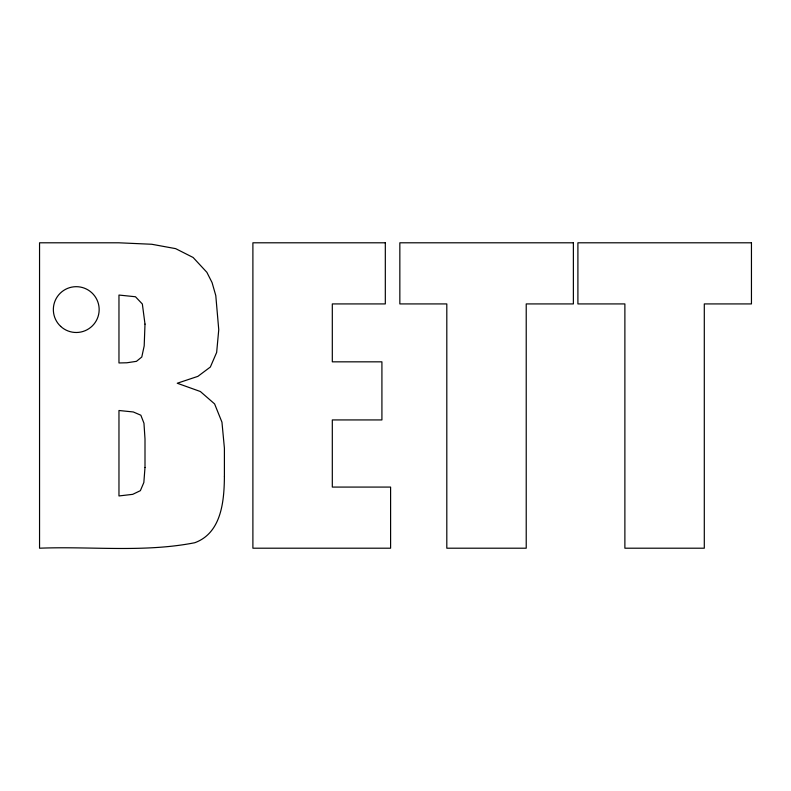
<?xml version="1.0" encoding="UTF-8"?>
<svg xmlns="http://www.w3.org/2000/svg" width="791" height="791" viewBox="0 0 791 791"><rect width="100%" height="100%" fill="white"/><g stroke="black" fill="none" stroke-linecap="round" stroke-linejoin="round"><path stroke-width="1.19" d="M145 324.102L144.189 345.914L141.787 357.018L136.457 361.339L126.886 362.772L118.966 362.96L118.966 295.053L135.469 296.754L142.35 304.011L145 324.102M224.407 476.479C224.199 500.911 221.599 532.907 194.794 542.725C143.754 552.751 91.183 546.176 39.55 548.203L39.55 242.797L118.779 242.797L151.763 244.261L175.651 248.641L193.123 257.48L206.866 272.302L212.067 282.575L215.785 295.557L218.751 329.699L216.655 352.42L210.357 367.024L197.888 376.358L177.253 383.24L200.36 391.515L214.598 403.904L221.955 422.186L224.407 448.171L224.407 476.479M145 467.461L143.843 482.51L140.373 490.667L132.71 494.345L118.966 495.947L118.966 410.499L133.303 411.963L140.847 415.216L143.962 423.225L145 438.975L145 467.461M385.316 242.797L252.893 242.797L252.893 548.203L390.596 548.203L390.596 487.078L332.309 487.078L332.309 419.932L381.915 419.932L381.915 361.833L332.309 361.833L332.309 303.922L385.316 303.922L385.316 242.797M573.376 242.797L399.841 242.797L399.841 303.922L446.806 303.922L446.806 548.203L526.223 548.203L526.223 303.922L573.376 303.922L573.376 242.797M751.45 242.797L577.905 242.797L577.905 303.922L624.88 303.922L624.88 548.203L704.297 548.203L704.297 303.922L751.45 303.922L751.45 242.797M60.67 326.376A22.909 22.909 0 0 0 98.588 314.68A22.909 22.909 0 0 0 69.499 287.697A22.909 22.909 0 0 0 60.67 326.376"/></g></svg>
